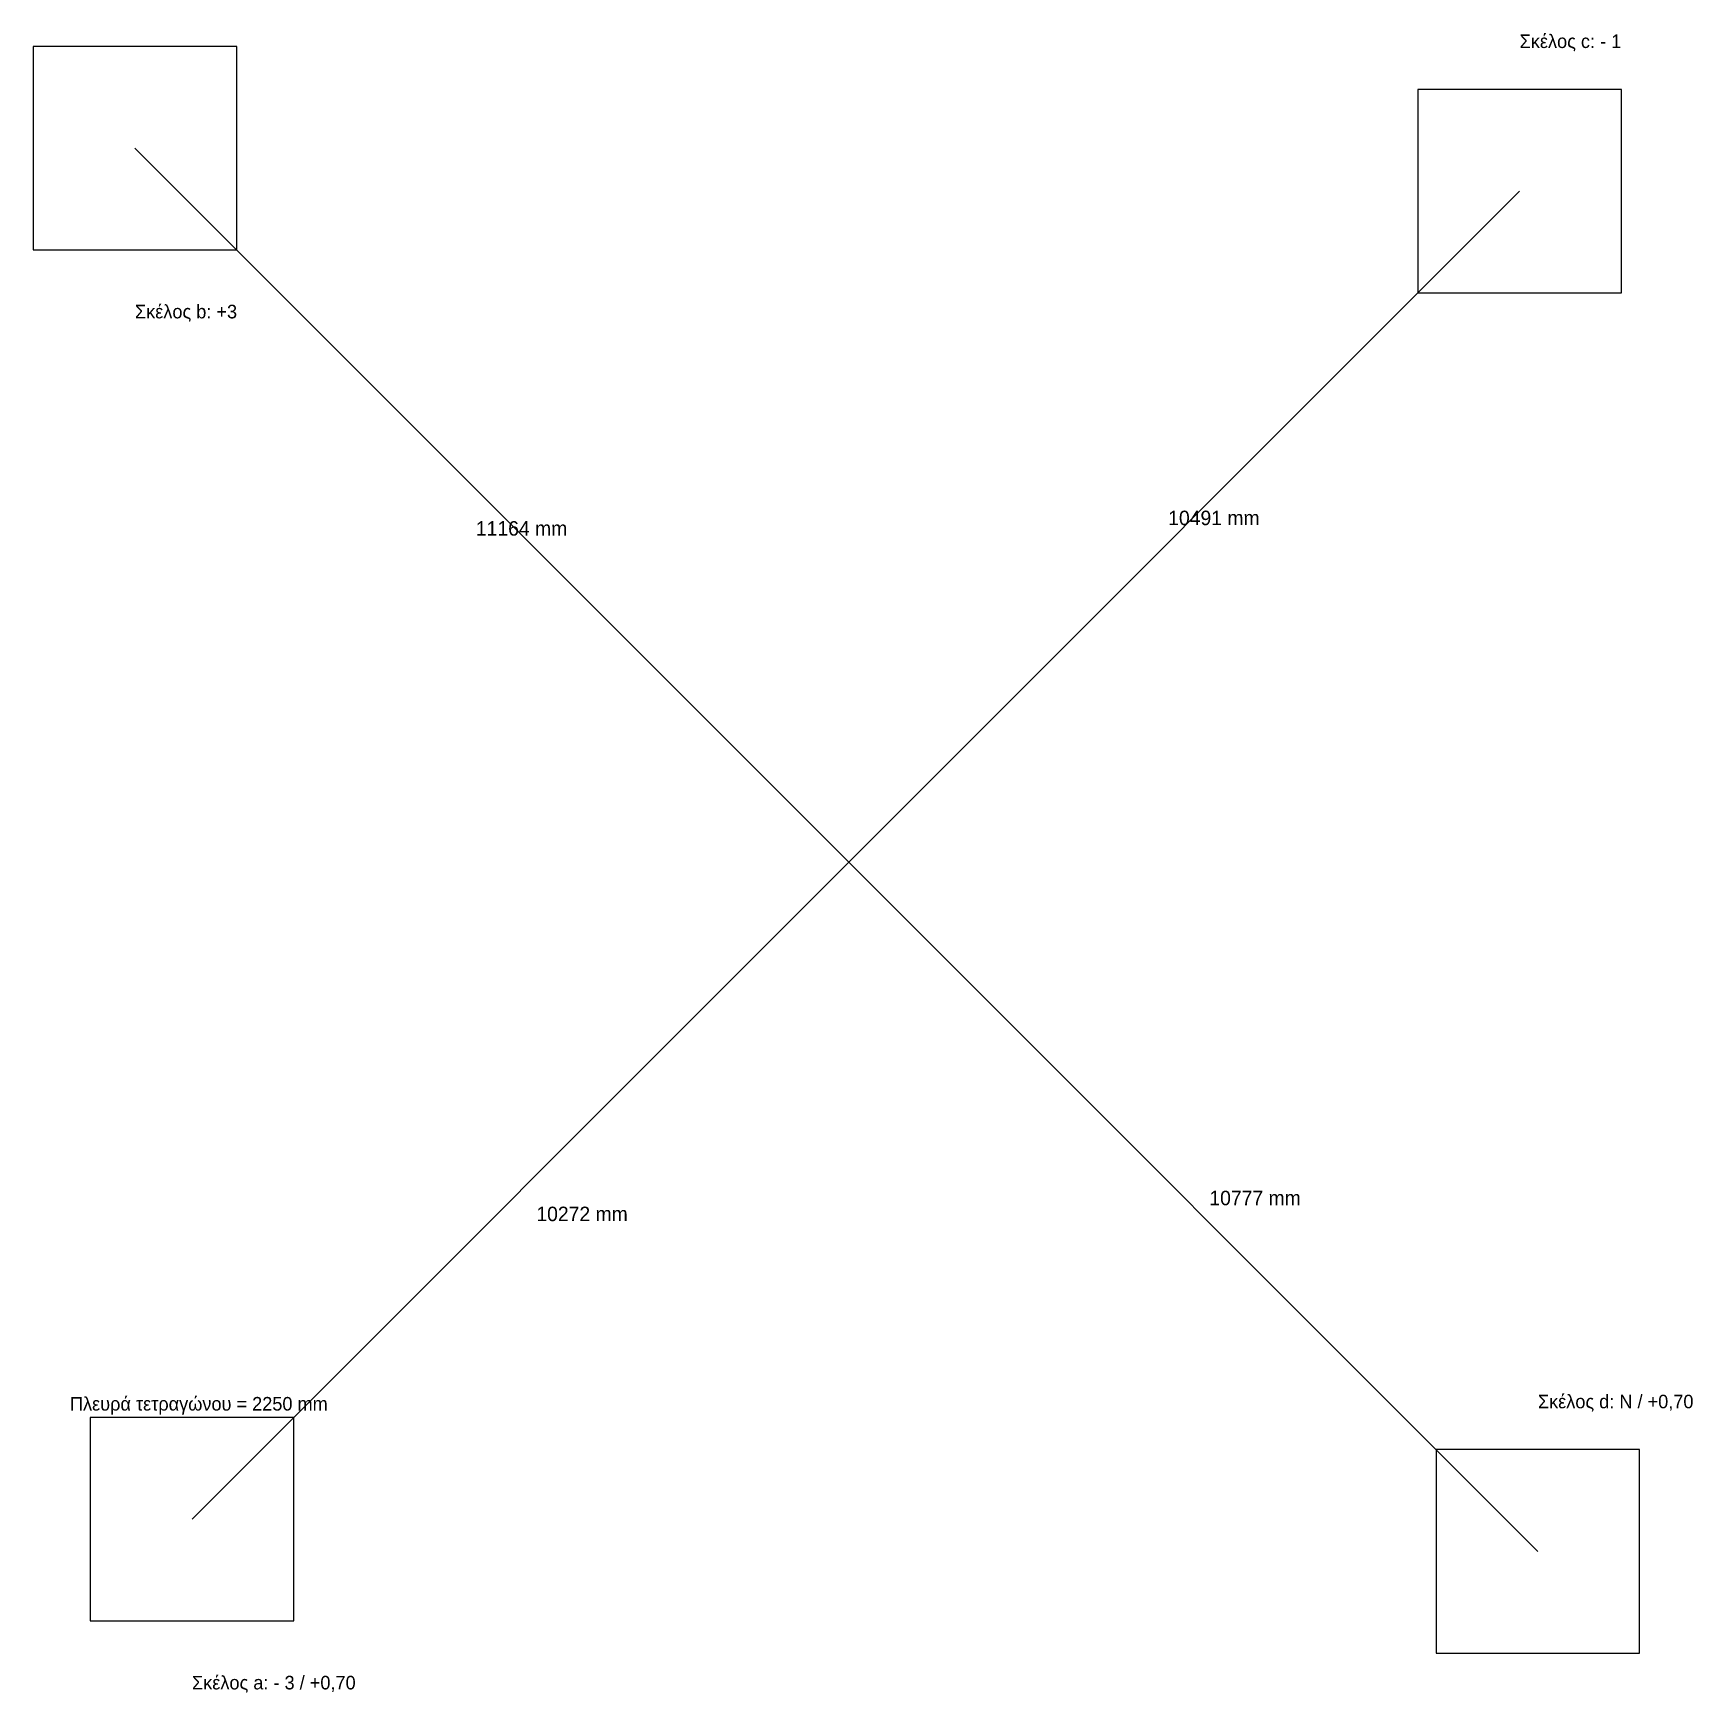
# Model space of a CAD drawing. Header units: metres. Extents: x -9019 to 9333, y -9183 to 9165.
import ezdxf

# ---------------------------------------------------------------- set-up
doc = ezdxf.new("R2010")
doc.units = ezdxf.units.M
doc.layers.add('Annotations', color=7, linetype='Continuous')
doc.layers.add('Squares', color=7, linetype='Continuous')

msp = doc.modelspace()

# ---------------------------------------------------------------- linework, layer by layer
at = {"layer": 'Annotations'}
for q in [(-7894, 7894), (7418, 7418), (-7263, -7263), (7620, -7620)]:
    msp.add_line((0, 0), q, dxfattribs=at)
at = {"layer": 'Squares'}
for points in [[(-9019, 6769), (-6769, 6769), (-6769, 9019), (-9019, 9019), (-9019, 6769)], [(6293, 6293), (8543, 6293), (8543, 8543), (6293, 8543), (6293, 6293)], [(-8388, -8388), (-6138, -8388), (-6138, -6138), (-8388, -6138), (-8388, -8388)], [(6495, -8745), (8745, -8745), (8745, -6495), (6495, -6495), (6495, -8745)]]:
    msp.add_lwpolyline(points, close=True, dxfattribs=at)

# ---------------------------------------------------------------- texts
at = {"layer": 'Annotations', "attachment_point": 1}
for s, insert, char_height in [('Σκέλος c: - 1', (7418, 9151), 150), ('Σκέλος b: +3', (-7894, 6162), 150), ('10491 mm', (3532, 3886), 160), ('11164 mm', (-4124, 3770), 160), ('10777 mm', (3987, -3633), 160), ('10272 mm', (-3455, -3809), 160), ('Πλευρά τετραγώνου = 2250 mm', (-8613, -5913), 150), ('Σκέλος d: N / +0,70', (7620, -5888), 150), ('Σκέλος a: - 3 / +0,70', (-7263, -8996), 150)]:
    msp.add_mtext(s, dxfattribs=dict(at, insert=insert, char_height=char_height))

doc.saveas('drawing.dxf')
